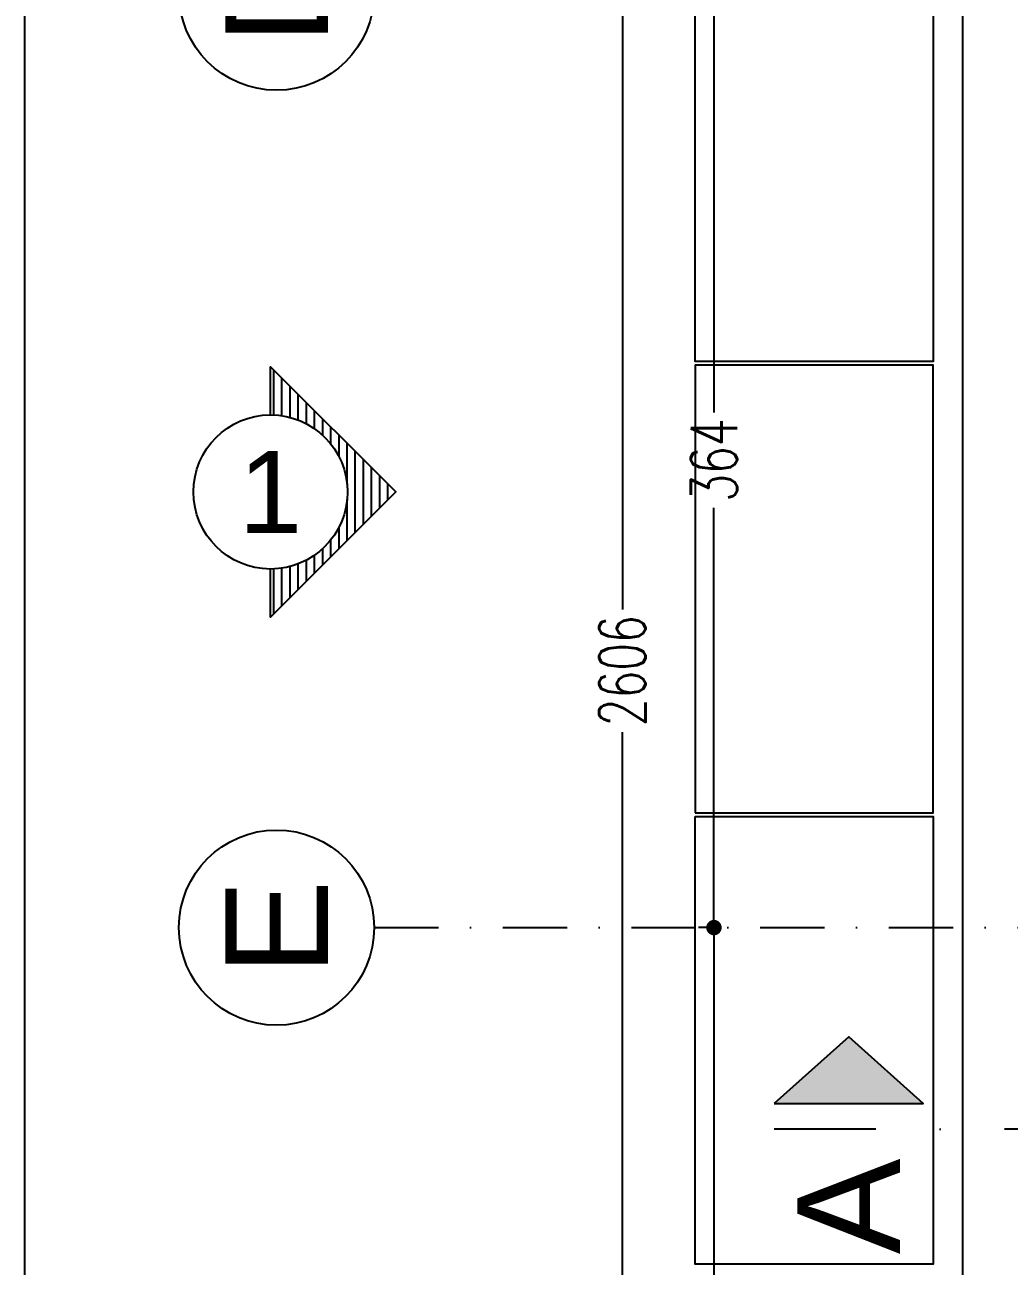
# Model space of a CAD drawing. Extents: x 58467 to 79089, y -33726 to -17391.
# Drawn here: x 74564.6 to 74947.8, y -20234.9 to -19751.6 of the extents above; entities that cross this region are included whole.
import ezdxf
from ezdxf.enums import TextEntityAlignment as Align

# ---------------------------------------------------------------- set-up
doc = ezdxf.new("R2010")
doc.units = 0
doc.header["$LTSCALE"] = 100
doc.linetypes.add('DASHDOT', pattern=[1, 0.5, -0.25, 0, -0.25])
doc.linetypes.add('DASHDOT2', pattern=[0.5, 0.25, -0.125, 0, -0.125])
for name, color, linetype in [('BA_axis', 5, 'DASHDOT2'), ('BA_dim_ext', 185, 'Continuous'), ('BA_layout', 11, 'Continuous'), ('BA_symbol_ref', 22, 'Continuous'), ('Kompozit', 122, 'Continuous')]:
    doc.layers.add(name, color=color, linetype=linetype)
doc.styles.add('dim', font='simplex.shx', dxfattribs={"width": 0.7})
doc.styles.add('text1', font='arial.ttf', dxfattribs={"height": 20})
doc.dimstyles.new('1_100', dxfattribs={"dimtxt": 8, "dimasz": 3, "dimexe": 6, "dimexo": 0, "dimgap": 2, "dimtad": 0, "dimdec": 1, "dimzin": 11, "dimtxsty": 'dim', "dimblk": 'DOT', "dimcen": 0, "dimdle": 1.25, "dimclrt": 256, "dimadec": 0, "dimazin": 0, "dimtfac": 1.25, "dimtdec": 1, "dimtix": 1, "dimtofl": 0, "dimtmove": 1, "dimatfit": 3, "dimldrblk": 'DOT', "dimfxl": 20, "dimfxlon": 1, "dimtolj": 1, "dimtzin": 0, "dimarcsym": 0})

# ---------------------------------------------------------------- blocks, each defined once
blk = doc.blocks.new('*U176')
blk.add_line((0, 0), (0, -696))
at = {"linetype": 'Continuous'}
blk.add_circle((0, 38), 38, dxfattribs=at)
at = {"linetype": 'Continuous', "style": 'text1'}
blk.add_attdef('1', text='', height=40, dxfattribs=at).set_placement((0, 38), align=Align.MIDDLE)
blk = doc.blocks.new('AXIS')
at = {"layer": 'BA_axis', "rotation": 90}
for p, values in [((56.44, -32187.27), {'1': 'D'}), ((56.44, -32551.27), {'1': 'E'})]:
    blk.add_blockref('*U176', p, dxfattribs=at).add_auto_attribs(values)
blk = doc.blocks.new('_Dot')
at = {"color": 0, "linetype": 'ByBlock', "lineweight": -2}
blk.add_line((-0.5, 0), (-1, 0), dxfattribs=at)
at = {"color": 0, "linetype": 'ByBlock', "const_width": 0.5}
blk.add_lwpolyline([(-0.25, 0, 1), (0.25, 0, 1)], format="xyb", close=True, dxfattribs=at)
blk = doc.blocks.new('*D22')
at = {"layer": 'BA_dim_ext', "color": 0, "lineweight": -2, "transparency": 16777216}
for p, q in [((188.73, -32551.27), (182.73, -32551.27)), ((188.73, -32557.27), (188.73, -32824.77)), ((188.73, -33129.27), (188.73, -32861.77)), ((188.73, -33135.27), (182.73, -33135.27))]:
    blk.add_line(p, q, dxfattribs=at)
at = {"layer": 'DEFPOINTS', "color": 0, "transparency": 16777216}
for p in [(188.73, -32551.27), (188.73, -32551.27), (188.73, -33135.27)]:
    blk.add_point(p, dxfattribs=at)
at = {"layer": 'BA_dim_ext', "color": 0, "lineweight": -2, "transparency": 16777216, "xscale": 6, "yscale": 6, "zscale": 6}
for p, rotation in [((188.73, -32551.27), 90), ((188.73, -33135.27), 270)]:
    blk.add_blockref('_Dot', p, dxfattribs=dict(at, rotation=rotation))
at = {"layer": 'BA_dim_ext', "color": 2, "transparency": 16777216, "insert": (188.73, -32843.27), "char_height": 18, "attachment_point": 5, "rotation": 90, "style": 'dim'}
blk.add_mtext('\\A1;584', dxfattribs=at)
blk = doc.blocks.new('*D23')
at = {"layer": 'BA_dim_ext', "color": 0, "lineweight": -2, "transparency": 16777216}
for p, q in [((188.73, -32187.27), (182.73, -32187.27)), ((188.73, -32193.27), (188.73, -32350.77)), ((188.73, -32545.27), (188.73, -32387.77)), ((188.73, -32551.27), (182.73, -32551.27))]:
    blk.add_line(p, q, dxfattribs=at)
at = {"layer": 'DEFPOINTS', "color": 0, "transparency": 16777216}
for p in [(188.73, -32187.27), (188.73, -32187.27), (188.73, -32551.27)]:
    blk.add_point(p, dxfattribs=at)
at = {"layer": 'BA_dim_ext', "color": 0, "lineweight": -2, "transparency": 16777216, "xscale": 6, "yscale": 6, "zscale": 6}
for p, rotation in [((188.73, -32187.27), 90), ((188.73, -32551.27), 270)]:
    blk.add_blockref('_Dot', p, dxfattribs=dict(at, rotation=rotation))
at = {"layer": 'BA_dim_ext', "color": 2, "transparency": 16777216, "insert": (188.73, -32369.27), "char_height": 18, "attachment_point": 5, "rotation": 90, "style": 'dim'}
blk.add_mtext('\\A1;364', dxfattribs=at)
blk = doc.blocks.new('*D27')
at = {"layer": 'BA_dim_ext', "color": 0, "lineweight": -2, "transparency": 16777216}
for p, q in [((153.08, -31148.27), (147.08, -31148.27)), ((153.08, -31154.27), (153.08, -32427.37)), ((153.08, -33748.27), (153.08, -32475.17)), ((153.08, -33754.27), (147.08, -33754.27))]:
    blk.add_line(p, q, dxfattribs=at)
at = {"layer": 'DEFPOINTS', "color": 0, "transparency": 16777216}
for p in [(153.08, -31148.27), (153.08, -33754.27), (153.08, -33754.27)]:
    blk.add_point(p, dxfattribs=at)
at = {"layer": 'BA_dim_ext', "color": 0, "lineweight": -2, "transparency": 16777216, "xscale": 6, "yscale": 6, "zscale": 6}
for p, rotation in [((153.08, -31148.27), 90), ((153.08, -33754.27), 270)]:
    blk.add_blockref('_Dot', p, dxfattribs=dict(at, rotation=rotation))
at = {"layer": 'BA_dim_ext', "color": 2, "transparency": 16777216, "insert": (153.08, -32451.27), "char_height": 18, "attachment_point": 5, "rotation": 90, "style": 'dim'}
blk.add_mtext('\\A1;2606', dxfattribs=at)
blk = doc.blocks.new('*U144')
blk.add_hatch(color=256).paths.add_polyline_path([(40, 29), (40, -29), (66, 0)])
at = {"linetype": 'DASHDOT'}
blk.add_lwpolyline([(30, -511), (30, 29)], dxfattribs=at)
blk.add_lwpolyline([(40, 29), (40, -29), (66, 0), (40, 29)])
at = {"linetype": 'Continuous', "style": 'text1'}
blk.add_attdef('A', text='', height=40, dxfattribs=at).set_placement((0, 0), align=Align.MIDDLE)
blk = doc.blocks.new('*U175')
h = blk.add_hatch()
h.set_pattern_fill('ANSI31', color=24, angle=135, style=0)
h.set_pattern_definition([(180, (8291.9078, -824.118), (-7e-16, -3.175), [])])
h.paths.add_polyline_path([(-30, 48.75), (18.75, 0), (0, 0, 1), (-60, 0), (-78.75, 0)])
at = {"color": 24}
blk.add_lwpolyline([(-60, 0), (-78.75, 0), (-30, 48.75), (18.75, 0), (0, 0)], dxfattribs=at)
blk.add_circle((-30, 0), 30)
at = {"linetype": 'Continuous', "style": 'text1'}
blk.add_attdef('1', text='', height=32, dxfattribs=at).set_placement((-30, 0), align=Align.MIDDLE)
blk = doc.blocks.new('görünüşler')
at = {"layer": 'BA_symbol_ref'}
ref = blk.add_blockref('*U175', (73036.72, -40848.75), dxfattribs=dict(at, rotation=270))
ref.add_attrib('1', '1', dxfattribs={"layer": '0', "linetype": 'Continuous', "height": 32, "style": 'text1'}).set_placement((73036.72, -40818.75), align=Align.MIDDLE)
blk = doc.blocks.new('A$C56216D09')
at = {"layer": 'Kompozit', "elevation": 1.31}
blk.add_lwpolyline([(92.26, -341.61), (104.14, -341.61), (103.94, -2132.48), (690.1, -2718.42), (2061.01, -2718.42), (2061.01, -2671.53)], dxfattribs=at)
at = {"layer": 'Kompozit'}
for points in [[(0, -1073.82), (92.6, -1073.82), (92.6, -1248.08), (0, -1248.08)], [(0, -1423.84), (92.6, -1423.84), (92.6, -1249.58), (0, -1249.58)], [(0, -1425.34), (92.6, -1425.34), (92.6, -1599.61), (0, -1599.61)]]:
    blk.add_lwpolyline(points, close=True, dxfattribs=at)
blk = doc.blocks.new('OLCU')
at = {"layer": 'BA_dim_ext'}
for base, p1, p2, picture, middle in [((153.08, -33754.27), (153.08, -31148.27), (153.08, -33754.27), '*D27', (153.08, -32451.27)), ((188.73, -32187.27), (188.73, -32551.27), (188.73, -32187.27), '*D23', (188.73, -32369.27)), ((188.73, -32551.27), (188.73, -33135.27), (188.73, -32551.27), '*D22', (188.73, -32843.27))]:
    dim = blk.add_linear_dim(base=base, p1=p1, p2=p2, angle=90, dimstyle='1_100', override={"dimfxl": 2}, dxfattribs=at)
    dim.commit()
    dim.dimension.update_dxf_attribs({"geometry": picture, "text_midpoint": middle})

msp = doc.modelspace()

# ---------------------------------------------------------------- linework, layer by layer
at = {"layer": 'BA_layout'}
msp.add_lwpolyline([(74564.59, -21626.03), (74564.59, -18260.87), (79089.07, -18260.87), (79089.07, -21626.03)], close=True, dxfattribs=at)

# ---------------------------------------------------------------- block references
for name, p in [('A$C56216D09', (74825.57, -18634.53, -1.31)), ('görünüşler', (1623.51, 20885.29))]:
    msp.add_blockref(name, p)
at = {"layer": 'BA_axis'}
msp.add_blockref('AXIS', (74644.15, 12448.2), dxfattribs=at)
at = {"layer": 'BA_dim_ext'}
msp.add_blockref('OLCU', (74644.15, 12448.2), dxfattribs=at)
at = {"layer": 'BA_symbol_ref', "rotation": 90}
msp.add_blockref('*U144', (74885.34, -20211.6), dxfattribs=at).add_auto_attribs({'A': 'A'})

doc.saveas('drawing.dxf')
